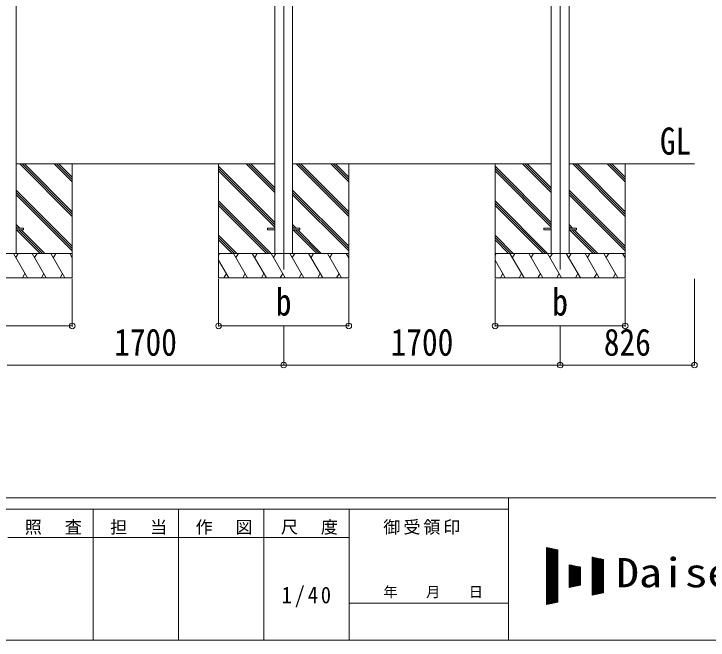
# Model space of a CAD drawing. Units: millimetres at full size. Extents: x -9783 to 9892, y -6828 to 6752.
# Drawn here: x 3244 to 7513, y -6828 to -2978 of the extents above; entities that cross this region are included whole.
import ezdxf
from ezdxf.enums import TextEntityAlignment as Align

# ---------------------------------------------------------------- set-up
doc = ezdxf.new("R2010")
doc.units = ezdxf.units.MM
doc.header["$LTSCALE"] = 35
doc.header["$PDMODE"] = 32
doc.header["$PDSIZE"] = 35
for name, color, linetype, lineweight in [('0-0_0', 7, 'Continuous', 9), ('0-1_本体', 4, 'Continuous', 9), ('0-2_部品', 7, 'Continuous', 9), ('0-8_PARTS2', 2, 'Continuous', 9), ('0-A_寸法', 6, 'Continuous', 9), ('F-0_240', 7, 'Continuous', 9)]:
    doc.layers.add(name, color=color, linetype=linetype, lineweight=lineweight)
doc.styles.add('ＭＳ ゴシック', font='')
doc.styles.get('ＭＳ ゴシック').set_extended_font_data('MS Gothic')

msp = doc.modelspace()

# ---------------------------------------------------------------- linework, layer by layer
at = {"layer": '0-0_0'}
for p, q in [((4847.84, -3900.47), (3257.84, -3900.47)), ((3602.84, -4222.93), (3280.37, -3900.47)), ((3602.84, -4208.78), (3294.51, -3900.47)), ((3602.84, -4194.64), (3308.66, -3900.47)), ((3602.84, -4010.8), (3492.5, -3900.47)), ((3602.84, -3996.65), (3506.65, -3900.47)), ((3602.84, -3982.51), (3520.79, -3900.47)), ((3602.84, -3900.47), (3602.84, -4600.46)), ((4502.84, -3900.47), (4502.84, -4600.46)), ((4847.84, -4260.14), (4502.84, -3915.14)), ((4847.84, -4076.3), (4672, -3900.47)), ((4847.84, -4062.15), (4686.15, -3900.47)), ((4847.84, -4048.01), (4700.29, -3900.47)), ((6547.84, -3900.47), (4957.84, -3900.47)), ((5302.84, -4222.93), (4980.37, -3900.47)), ((5302.84, -4208.78), (4994.51, -3900.47)), ((5302.84, -4194.64), (5008.66, -3900.47)), ((5302.84, -4010.8), (5192.5, -3900.47)), ((5302.84, -3996.65), (5206.65, -3900.47)), ((5302.84, -3982.51), (5220.79, -3900.47)), ((5302.84, -3900.47), (5302.84, -4600.46)), ((6202.84, -3900.47), (6202.84, -4600.46)), ((6547.84, -4260.14), (6202.84, -3915.14)), ((6547.84, -4076.3), (6372, -3900.47)), ((6547.84, -4062.15), (6386.15, -3900.47)), ((6547.84, -4048.01), (6400.29, -3900.47)), ((7428.84, -3900.47), (6657.84, -3900.47)), ((7002.84, -4222.93), (6680.37, -3900.47)), ((7002.84, -4208.78), (6694.51, -3900.47)), ((7002.84, -4194.64), (6708.66, -3900.47)), ((7002.84, -4010.8), (6892.5, -3900.47)), ((7002.84, -3996.65), (6906.65, -3900.47)), ((7002.84, -3982.51), (6920.79, -3900.47)), ((7002.84, -3900.47), (7002.84, -4600.46)), ((4847.84, -4274.28), (4502.84, -3929.29)), ((4847.84, -4288.43), (4502.84, -3943.43)), ((6547.84, -4274.28), (6202.84, -3929.29)), ((6547.84, -4288.43), (6202.84, -3943.43)), ((3602.84, -4406.77), (3257.84, -4061.78)), ((3602.84, -4420.92), (3257.84, -4075.92)), ((3602.84, -4435.06), (3257.84, -4090.06)), ((5302.84, -4406.77), (4957.84, -4061.78)), ((5302.84, -4420.92), (4957.84, -4075.92)), ((5302.84, -4435.06), (4957.84, -4090.06)), ((7002.84, -4406.77), (6657.84, -4061.78)), ((7002.84, -4420.92), (6657.84, -4075.92)), ((7002.84, -4435.06), (6657.84, -4090.06)), ((4826.03, -4450.46), (4502.84, -4127.28)), ((6526.03, -4450.46), (6202.84, -4127.28)), ((4811.89, -4450.46), (4502.84, -4141.42)), ((4797.74, -4450.46), (4502.84, -4155.56)), ((6511.89, -4450.46), (6202.84, -4141.42)), ((6497.74, -4450.46), (6202.84, -4155.56)), ((3279.89, -4295.97), (3257.84, -4273.91)), ((3265.75, -4295.97), (3257.84, -4288.05)), ((3406.11, -4450.46), (3260.61, -4304.97)), ((3420.25, -4450.46), (3274.75, -4304.97)), ((3434.39, -4450.46), (3288.89, -4304.97)), ((4979.89, -4295.97), (4957.84, -4273.91)), ((4965.75, -4295.97), (4957.84, -4288.05)), ((5106.11, -4450.46), (4960.61, -4304.97)), ((5120.25, -4450.46), (4974.75, -4304.97)), ((5134.39, -4450.46), (4988.89, -4304.97)), ((6679.89, -4295.97), (6657.84, -4273.91)), ((6665.75, -4295.97), (6657.84, -4288.05)), ((6806.11, -4450.46), (6660.61, -4304.97)), ((6820.25, -4450.46), (6674.75, -4304.97)), ((6834.39, -4450.46), (6688.89, -4304.97)), ((4613.89, -4450.46), (4502.84, -4339.41)), ((4599.75, -4450.46), (4502.84, -4353.55)), ((6313.89, -4450.46), (6202.84, -4339.41)), ((6299.75, -4450.46), (6202.84, -4353.55)), ((4585.61, -4450.46), (4502.84, -4367.69)), ((6285.61, -4450.46), (6202.84, -4367.69)), ((2802.84, -4450.46), (3602.84, -4450.46)), ((3327.15, -4600.46), (3240.55, -4450.46)), ((3255.55, -4476.45), (3270.55, -4450.46)), ((3442.62, -4600.46), (3356.02, -4450.46)), ((3371.02, -4476.45), (3386.02, -4450.46)), ((3558.09, -4600.46), (3471.49, -4450.46)), ((3486.49, -4476.45), (3501.49, -4450.46)), ((3602.84, -4477.97), (3586.96, -4450.46)), ((4502.84, -4450.46), (5302.84, -4450.46)), ((4508.67, -4450.46), (4502.84, -4460.56)), ((4680.74, -4600.46), (4594.14, -4450.46)), ((4624.14, -4450.46), (4609.14, -4476.45)), ((4796.21, -4600.46), (4709.61, -4450.46)), ((4724.61, -4476.45), (4739.61, -4450.46)), ((4911.68, -4600.46), (4825.08, -4450.46)), ((4840.08, -4476.45), (4855.08, -4450.46)), ((5027.15, -4600.46), (4940.55, -4450.46)), ((4955.55, -4476.45), (4970.55, -4450.46)), ((5142.62, -4600.46), (5056.02, -4450.46)), ((5071.02, -4476.45), (5086.02, -4450.46)), ((5258.09, -4600.46), (5171.49, -4450.46)), ((5186.49, -4476.45), (5201.49, -4450.46)), ((5302.84, -4477.97), (5286.96, -4450.46)), ((6202.84, -4450.46), (7002.84, -4450.46)), ((6208.67, -4450.46), (6202.84, -4460.56)), ((6380.74, -4600.46), (6294.14, -4450.46)), ((6324.14, -4450.46), (6309.14, -4476.45)), ((6496.21, -4600.46), (6409.61, -4450.46)), ((6424.61, -4476.45), (6439.61, -4450.46)), ((6611.68, -4600.46), (6525.08, -4450.46)), ((6540.08, -4476.45), (6555.08, -4450.46)), ((6727.15, -4600.46), (6640.55, -4450.46)), ((6655.55, -4476.45), (6670.55, -4450.46)), ((6842.62, -4600.46), (6756.02, -4450.46)), ((6771.02, -4476.45), (6786.02, -4450.46)), ((6958.09, -4600.46), (6871.49, -4450.46)), ((6886.49, -4476.45), (6901.49, -4450.46)), ((7002.84, -4477.97), (6986.96, -4450.46)), ((4565.27, -4600.46), (4502.84, -4492.33)), ((6265.27, -4600.46), (6202.84, -4492.33)), ((3602.84, -4600.46), (2802.84, -4600.46)), ((3312.15, -4574.48), (3297.15, -4600.46)), ((3427.62, -4574.48), (3412.62, -4600.46)), ((3543.09, -4574.49), (3528.09, -4600.46)), ((5302.84, -4600.46), (4502.84, -4600.46)), ((4550.27, -4574.49), (4535.27, -4600.46)), ((4665.74, -4574.49), (4650.74, -4600.46)), ((4781.21, -4574.48), (4766.21, -4600.46)), ((4896.68, -4574.48), (4881.68, -4600.46)), ((5012.15, -4574.48), (4997.15, -4600.46)), ((5127.62, -4574.48), (5112.62, -4600.46)), ((5243.09, -4574.49), (5228.09, -4600.46)), ((7002.84, -4600.46), (6202.84, -4600.46)), ((6250.27, -4574.49), (6235.27, -4600.46)), ((6365.74, -4574.49), (6350.74, -4600.46)), ((6481.21, -4574.48), (6466.21, -4600.46)), ((6596.68, -4574.48), (6581.68, -4600.46)), ((6712.15, -4574.48), (6697.15, -4600.46)), ((6827.62, -4574.48), (6812.62, -4600.46)), ((6943.09, -4574.49), (6928.09, -4600.46))]:
    msp.add_line(p, q, dxfattribs=at)
at = {"layer": '0-1_本体'}
for p, q in [((3257.84, -970.47), (3257.84, -4450.46)), ((4847.84, -970.47), (4847.84, -4450.46)), ((4957.84, -970.47), (4957.84, -4450.46)), ((6547.84, -970.47), (6547.84, -4450.46)), ((6657.84, -970.47), (6657.84, -4450.46))]:
    msp.add_line(p, q, dxfattribs=at)
at = {"layer": '0-2_部品', "color": 4}
for p, q in [((3257.84, -4295.97), (3302.84, -4295.97)), ((3257.84, -4304.97), (3302.84, -4304.97)), ((3302.84, -4295.97), (3302.84, -4304.97)), ((4802.84, -4295.97), (4802.84, -4304.97)), ((4802.84, -4295.97), (4847.84, -4295.97)), ((4802.84, -4304.97), (4847.84, -4304.97)), ((4957.84, -4295.97), (5002.84, -4295.97)), ((4957.84, -4304.97), (5002.84, -4304.97)), ((5002.84, -4295.97), (5002.84, -4304.97)), ((6502.84, -4295.97), (6502.84, -4304.97)), ((6502.84, -4295.97), (6547.84, -4295.97)), ((6502.84, -4304.97), (6547.84, -4304.97)), ((6657.84, -4295.97), (6702.84, -4295.97)), ((6657.84, -4304.97), (6702.84, -4304.97)), ((6702.84, -4295.97), (6702.84, -4304.97))]:
    msp.add_line(p, q, dxfattribs=at)
at = {"layer": '0-8_PARTS2'}
for p, q in [((4902.84, -1004.33), (4902.84, -4550.46)), ((6602.84, -1004.33), (6602.84, -4550.46))]:
    msp.add_line(p, q, dxfattribs=at)
at = {"layer": '0-A_寸法'}
for p, q in [((3602.84, -4896.85), (3602.84, -4607.88)), ((4502.84, -4896.85), (4502.84, -4607.88)), ((5302.84, -4896.85), (5302.84, -4607.88)), ((6202.84, -4896.85), (6202.84, -4607.88)), ((7002.84, -4896.85), (7002.84, -4607.88)), ((7428.84, -5136.83), (7428.84, -4607.88)), ((3602.84, -4896.85), (2802.84, -4896.85)), ((5302.84, -4896.85), (4502.84, -4896.85)), ((4902.84, -5136.83), (4902.84, -4896.85)), ((7002.84, -4896.85), (6202.84, -4896.85)), ((6602.84, -5136.83), (6602.84, -4896.85)), ((3202.84, -5136.83), (4902.84, -5136.83)), ((6602.84, -5136.83), (4902.84, -5136.83)), ((7428.84, -5136.83), (6602.84, -5136.83))]:
    msp.add_line(p, q, dxfattribs=at)
for p in [(3602.84, -4896.85), (4502.84, -4896.85), (5302.84, -4896.85), (6202.84, -4896.85), (7002.84, -4896.85), (4902.84, -5136.83), (6602.84, -5136.83), (7428.84, -5136.83)]:
    msp.add_point(p, dxfattribs=at)
at = {"layer": 'F-0_240', "color": 5}
for p, q in [((-9783.03, -5953.1), (9396.97, -5953.1)), ((6285.75, -5953.1), (6285.75, -6828.1)), ((-9783.03, -6023.1), (6285.75, -6023.1)), ((3730.75, -6023.1), (3730.75, -6828.1)), ((4255.75, -6023.1), (4255.75, -6828.1)), ((4780.75, -6023.1), (4780.75, -6828.1)), ((5305.75, -6023.1), (5305.75, -6828.1)), ((3205.75, -6198.1), (5305.75, -6198.1)), ((5305.75, -6600.6), (6285.75, -6600.6)), ((-9783.03, -6828.1), (9396.97, -6828.1))]:
    msp.add_line(p, q, dxfattribs=at)
at = {"layer": 'F-0_240'}
for p, q in [((6519.04, -6259.47), (6589.04, -6274.05)), ((6519.04, -6259.47), (6519.04, -6609.47)), ((6519.04, -6262.76), (6534.85, -6262.76)), ((6519.04, -6266.26), (6551.65, -6266.26)), ((6519.04, -6269.76), (6568.45, -6269.76)), ((6519.04, -6273.26), (6585.25, -6273.26)), ((6521.12, -6609.03), (6521.12, -6259.9)), ((6524.62, -6608.3), (6524.62, -6260.63)), ((6528.12, -6607.58), (6528.12, -6261.36)), ((6531.62, -6606.85), (6531.62, -6262.09)), ((6535.12, -6606.12), (6535.12, -6262.81)), ((6538.62, -6605.39), (6538.62, -6263.54)), ((6542.12, -6604.66), (6542.12, -6264.27)), ((6545.62, -6603.93), (6545.62, -6265)), ((6549.12, -6603.2), (6549.12, -6265.73)), ((6552.62, -6602.47), (6552.62, -6266.46)), ((6556.12, -6601.74), (6556.12, -6267.19)), ((6559.62, -6601.01), (6559.62, -6267.92)), ((6563.12, -6600.28), (6563.12, -6268.65)), ((6566.62, -6599.55), (6566.62, -6269.38)), ((6570.12, -6598.83), (6570.12, -6270.11)), ((6573.62, -6598.1), (6573.62, -6270.84)), ((6577.12, -6597.37), (6577.12, -6271.56)), ((6580.62, -6596.64), (6580.62, -6272.29)), ((6584.12, -6595.91), (6584.12, -6273.02)), ((6587.62, -6595.18), (6587.62, -6273.75)), ((6589.04, -6274.05), (6589.04, -6594.88)), ((6519.04, -6276.76), (6589.04, -6276.76)), ((6519.04, -6280.26), (6589.04, -6280.26)), ((6519.04, -6283.76), (6589.04, -6283.76)), ((6519.04, -6287.26), (6589.04, -6287.26)), ((6519.04, -6290.76), (6589.04, -6290.76)), ((6519.04, -6294.26), (6589.04, -6294.26)), ((6519.04, -6297.76), (6589.04, -6297.76)), ((6519.04, -6301.26), (6589.04, -6301.26)), ((6519.04, -6304.76), (6589.04, -6304.76)), ((6519.04, -6308.26), (6589.04, -6308.26)), ((6519.04, -6311.76), (6589.04, -6311.76)), ((6519.04, -6315.26), (6589.04, -6315.26)), ((6799.04, -6317.8), (6869.04, -6332.38)), ((6799.04, -6317.8), (6799.04, -6551.13)), ((6519.04, -6318.76), (6589.04, -6318.76)), ((6519.04, -6322.26), (6589.04, -6322.26)), ((6519.04, -6325.76), (6589.04, -6325.76)), ((6519.04, -6329.26), (6589.04, -6329.26)), ((6519.04, -6332.76), (6589.04, -6332.76)), ((6519.04, -6336.26), (6589.04, -6336.26)), ((6519.04, -6339.76), (6589.04, -6339.76)), ((6519.04, -6343.26), (6589.04, -6343.26)), ((6519.04, -6346.76), (6589.04, -6346.76)), ((6519.04, -6350.26), (6589.04, -6350.26)), ((6519.04, -6353.76), (6589.04, -6353.76)), ((6519.04, -6357.26), (6589.04, -6357.26)), ((6519.04, -6360.76), (6589.04, -6360.76)), ((6799.04, -6318.76), (6803.65, -6318.76)), ((6799.04, -6322.26), (6820.45, -6322.26)), ((6799.04, -6325.76), (6837.25, -6325.76)), ((6799.04, -6329.26), (6854.05, -6329.26)), ((6799.04, -6332.76), (6869.04, -6332.76)), ((6799.04, -6336.26), (6869.04, -6336.26)), ((6799.04, -6339.76), (6869.04, -6339.76)), ((6799.04, -6343.26), (6869.04, -6343.26)), ((6799.04, -6346.76), (6869.04, -6346.76)), ((6799.04, -6350.26), (6869.04, -6350.26)), ((6799.04, -6353.76), (6869.04, -6353.76)), ((6799.04, -6357.26), (6869.04, -6357.26)), ((6799.04, -6360.76), (6869.04, -6360.76)), ((6801.12, -6550.7), (6801.12, -6318.23)), ((6804.62, -6549.97), (6804.62, -6318.96)), ((6808.12, -6549.24), (6808.12, -6319.69)), ((6811.62, -6548.51), (6811.62, -6320.42)), ((6815.12, -6547.78), (6815.12, -6321.15)), ((6818.62, -6547.05), (6818.62, -6321.88)), ((6822.12, -6546.33), (6822.12, -6322.61)), ((6825.62, -6545.6), (6825.62, -6323.34)), ((6829.12, -6544.87), (6829.12, -6324.06)), ((6832.62, -6544.14), (6832.62, -6324.79)), ((6836.12, -6543.41), (6836.12, -6325.52)), ((6839.62, -6542.68), (6839.62, -6326.25)), ((6843.12, -6541.95), (6843.12, -6326.98)), ((6846.62, -6541.22), (6846.62, -6327.71)), ((6850.12, -6540.49), (6850.12, -6328.44)), ((6853.62, -6539.76), (6853.62, -6329.17)), ((6857.12, -6539.03), (6857.12, -6329.9)), ((6860.62, -6538.3), (6860.62, -6330.63)), ((6864.12, -6537.58), (6864.12, -6331.36)), ((6867.62, -6536.85), (6867.62, -6332.09)), ((6869.04, -6332.38), (6869.04, -6536.55)), ((6519.04, -6364.26), (6589.04, -6364.26)), ((6519.04, -6367.76), (6589.04, -6367.76)), ((6519.04, -6371.26), (6589.04, -6371.26)), ((6519.04, -6374.76), (6589.04, -6374.76)), ((6519.04, -6378.26), (6589.04, -6378.26)), ((6519.04, -6381.76), (6589.04, -6381.76)), ((6519.04, -6385.26), (6589.04, -6385.26)), ((6519.04, -6388.76), (6589.04, -6388.76)), ((6519.04, -6392.26), (6589.04, -6392.26)), ((6519.04, -6395.76), (6589.04, -6395.76)), ((6519.04, -6399.26), (6589.04, -6399.26)), ((6519.04, -6402.76), (6589.04, -6402.76)), ((6659.04, -6364.47), (6729.04, -6379.05)), ((6659.04, -6364.47), (6659.04, -6504.47)), ((6659.04, -6367.76), (6674.85, -6367.76)), ((6659.04, -6371.26), (6691.65, -6371.26)), ((6659.04, -6374.76), (6708.45, -6374.76)), ((6659.04, -6378.26), (6725.25, -6378.26)), ((6659.04, -6381.76), (6729.04, -6381.76)), ((6659.04, -6385.26), (6729.04, -6385.26)), ((6659.04, -6388.76), (6729.04, -6388.76)), ((6659.04, -6392.26), (6729.04, -6392.26)), ((6659.04, -6395.76), (6729.04, -6395.76)), ((6659.04, -6399.26), (6729.04, -6399.26)), ((6659.04, -6402.76), (6729.04, -6402.76)), ((6661.12, -6504.03), (6661.12, -6364.9)), ((6664.62, -6503.3), (6664.62, -6365.63)), ((6668.12, -6502.58), (6668.12, -6366.36)), ((6671.62, -6501.85), (6671.62, -6367.09)), ((6675.12, -6501.12), (6675.12, -6367.81)), ((6678.62, -6500.39), (6678.62, -6368.54)), ((6682.12, -6499.66), (6682.12, -6369.27)), ((6685.62, -6498.93), (6685.62, -6370)), ((6689.12, -6498.2), (6689.12, -6370.73)), ((6692.62, -6497.47), (6692.62, -6371.46)), ((6696.12, -6496.74), (6696.12, -6372.19)), ((6699.62, -6496.01), (6699.62, -6372.92)), ((6703.12, -6495.28), (6703.12, -6373.65)), ((6706.62, -6494.55), (6706.62, -6374.38)), ((6710.12, -6493.83), (6710.12, -6375.11)), ((6713.62, -6493.1), (6713.62, -6375.84)), ((6717.12, -6492.37), (6717.12, -6376.56)), ((6720.62, -6491.64), (6720.62, -6377.29)), ((6724.12, -6490.91), (6724.12, -6378.02)), ((6727.62, -6490.18), (6727.62, -6378.75)), ((6729.04, -6379.05), (6729.04, -6489.88)), ((6799.04, -6364.26), (6869.04, -6364.26)), ((6799.04, -6367.76), (6869.04, -6367.76)), ((6799.04, -6371.26), (6869.04, -6371.26)), ((6799.04, -6374.76), (6869.04, -6374.76)), ((6799.04, -6378.26), (6869.04, -6378.26)), ((6799.04, -6381.76), (6869.04, -6381.76)), ((6799.04, -6385.26), (6869.04, -6385.26)), ((6799.04, -6388.76), (6869.04, -6388.76)), ((6799.04, -6392.26), (6869.04, -6392.26)), ((6799.04, -6395.76), (6869.04, -6395.76)), ((6799.04, -6399.26), (6869.04, -6399.26)), ((6799.04, -6402.76), (6869.04, -6402.76)), ((6519.04, -6406.26), (6589.04, -6406.26)), ((6519.04, -6409.76), (6589.04, -6409.76)), ((6519.04, -6413.26), (6589.04, -6413.26)), ((6519.04, -6416.76), (6589.04, -6416.76)), ((6519.04, -6420.26), (6589.04, -6420.26)), ((6519.04, -6423.76), (6589.04, -6423.76)), ((6519.04, -6427.26), (6589.04, -6427.26)), ((6519.04, -6430.76), (6589.04, -6430.76)), ((6519.04, -6434.26), (6589.04, -6434.26)), ((6519.04, -6437.76), (6589.04, -6437.76)), ((6519.04, -6441.26), (6589.04, -6441.26)), ((6519.04, -6444.76), (6589.04, -6444.76)), ((6659.04, -6406.26), (6729.04, -6406.26)), ((6659.04, -6409.76), (6729.04, -6409.76)), ((6659.04, -6413.26), (6729.04, -6413.26)), ((6659.04, -6416.76), (6729.04, -6416.76)), ((6659.04, -6420.26), (6729.04, -6420.26)), ((6659.04, -6423.76), (6729.04, -6423.76)), ((6659.04, -6427.26), (6729.04, -6427.26)), ((6659.04, -6430.76), (6729.04, -6430.76)), ((6659.04, -6434.26), (6729.04, -6434.26)), ((6659.04, -6437.76), (6729.04, -6437.76)), ((6659.04, -6441.26), (6729.04, -6441.26)), ((6659.04, -6444.76), (6729.04, -6444.76)), ((6799.04, -6406.26), (6869.04, -6406.26)), ((6799.04, -6409.76), (6869.04, -6409.76)), ((6799.04, -6413.26), (6869.04, -6413.26)), ((6799.04, -6416.76), (6869.04, -6416.76)), ((6799.04, -6420.26), (6869.04, -6420.26)), ((6799.04, -6423.76), (6869.04, -6423.76)), ((6799.04, -6427.26), (6869.04, -6427.26)), ((6799.04, -6430.76), (6869.04, -6430.76)), ((6799.04, -6434.26), (6869.04, -6434.26)), ((6799.04, -6437.76), (6869.04, -6437.76)), ((6799.04, -6441.26), (6869.04, -6441.26)), ((6799.04, -6444.76), (6869.04, -6444.76)), ((6519.04, -6448.26), (6589.04, -6448.26)), ((6519.04, -6451.76), (6589.04, -6451.76)), ((6519.04, -6455.26), (6589.04, -6455.26)), ((6519.04, -6458.76), (6589.04, -6458.76)), ((6519.04, -6462.26), (6589.04, -6462.26)), ((6519.04, -6465.76), (6589.04, -6465.76)), ((6519.04, -6469.26), (6589.04, -6469.26)), ((6519.04, -6472.76), (6589.04, -6472.76)), ((6519.04, -6476.26), (6589.04, -6476.26)), ((6519.04, -6479.76), (6589.04, -6479.76)), ((6519.04, -6483.26), (6589.04, -6483.26)), ((6519.04, -6486.76), (6589.04, -6486.76)), ((6659.04, -6448.26), (6729.04, -6448.26)), ((6659.04, -6451.76), (6729.04, -6451.76)), ((6659.04, -6455.26), (6729.04, -6455.26)), ((6659.04, -6458.76), (6729.04, -6458.76)), ((6659.04, -6462.26), (6729.04, -6462.26)), ((6659.04, -6465.76), (6729.04, -6465.76)), ((6659.04, -6469.26), (6729.04, -6469.26)), ((6659.04, -6472.76), (6729.04, -6472.76)), ((6659.04, -6476.26), (6729.04, -6476.26)), ((6659.04, -6479.76), (6729.04, -6479.76)), ((6659.04, -6483.26), (6729.04, -6483.26)), ((6659.04, -6486.76), (6729.04, -6486.76)), ((6799.04, -6448.26), (6869.04, -6448.26)), ((6799.04, -6451.76), (6869.04, -6451.76)), ((6799.04, -6455.26), (6869.04, -6455.26)), ((6799.04, -6458.76), (6869.04, -6458.76)), ((6799.04, -6462.26), (6869.04, -6462.26)), ((6799.04, -6465.76), (6869.04, -6465.76)), ((6799.04, -6469.26), (6869.04, -6469.26)), ((6799.04, -6472.76), (6869.04, -6472.76)), ((6799.04, -6476.26), (6869.04, -6476.26)), ((6799.04, -6479.76), (6869.04, -6479.76)), ((6799.04, -6483.26), (6869.04, -6483.26)), ((6799.04, -6486.76), (6869.04, -6486.76)), ((6519.04, -6490.26), (6589.04, -6490.26)), ((6519.04, -6493.76), (6589.04, -6493.76)), ((6519.04, -6497.26), (6589.04, -6497.26)), ((6519.04, -6500.76), (6589.04, -6500.76)), ((6519.04, -6504.26), (6589.04, -6504.26)), ((6519.04, -6507.76), (6589.04, -6507.76)), ((6519.04, -6511.26), (6589.04, -6511.26)), ((6519.04, -6514.76), (6589.04, -6514.76)), ((6519.04, -6518.26), (6589.04, -6518.26)), ((6519.04, -6521.76), (6589.04, -6521.76)), ((6519.04, -6525.26), (6589.04, -6525.26)), ((6519.04, -6528.76), (6589.04, -6528.76)), ((6659.04, -6504.47), (6729.04, -6489.88)), ((6659.04, -6490.26), (6727.23, -6490.26)), ((6659.04, -6493.76), (6710.43, -6493.76)), ((6659.04, -6497.26), (6693.63, -6497.26)), ((6659.04, -6500.76), (6676.83, -6500.76)), ((6659.04, -6504.26), (6660.03, -6504.26)), ((6799.04, -6490.26), (6869.04, -6490.26)), ((6799.04, -6493.76), (6869.04, -6493.76)), ((6799.04, -6497.26), (6869.04, -6497.26)), ((6799.04, -6500.76), (6869.04, -6500.76)), ((6799.04, -6504.26), (6869.04, -6504.26)), ((6799.04, -6507.76), (6869.04, -6507.76)), ((6799.04, -6511.26), (6869.04, -6511.26)), ((6799.04, -6514.76), (6869.04, -6514.76)), ((6799.04, -6518.26), (6869.04, -6518.26)), ((6799.04, -6521.76), (6869.04, -6521.76)), ((6799.04, -6525.26), (6869.04, -6525.26)), ((6799.04, -6528.76), (6869.04, -6528.76)), ((6519.04, -6532.26), (6589.04, -6532.26)), ((6519.04, -6535.76), (6589.04, -6535.76)), ((6519.04, -6539.26), (6589.04, -6539.26)), ((6519.04, -6542.76), (6589.04, -6542.76)), ((6519.04, -6546.26), (6589.04, -6546.26)), ((6519.04, -6549.76), (6589.04, -6549.76)), ((6519.04, -6553.26), (6589.04, -6553.26)), ((6519.04, -6556.76), (6589.04, -6556.76)), ((6519.04, -6560.26), (6589.04, -6560.26)), ((6519.04, -6563.76), (6589.04, -6563.76)), ((6519.04, -6567.26), (6589.04, -6567.26)), ((6519.04, -6570.76), (6589.04, -6570.76)), ((6519.04, -6574.26), (6589.04, -6574.26)), ((6799.04, -6532.26), (6869.04, -6532.26)), ((6799.04, -6535.76), (6869.04, -6535.76)), ((6869.04, -6536.55), (6799.04, -6551.13)), ((6799.04, -6539.26), (6856.03, -6539.26)), ((6799.04, -6542.76), (6839.23, -6542.76)), ((6799.04, -6546.26), (6822.43, -6546.26)), ((6799.04, -6549.76), (6805.63, -6549.76)), ((6519.04, -6577.76), (6589.04, -6577.76)), ((6519.04, -6581.26), (6589.04, -6581.26)), ((6519.04, -6584.76), (6589.04, -6584.76)), ((6519.04, -6588.26), (6589.04, -6588.26)), ((6519.04, -6591.76), (6589.04, -6591.76)), ((6589.04, -6594.88), (6519.04, -6609.47)), ((6519.04, -6595.26), (6587.23, -6595.26)), ((6519.04, -6598.76), (6570.43, -6598.76)), ((6519.04, -6602.26), (6553.63, -6602.26)), ((6519.04, -6605.76), (6536.83, -6605.76)), ((6519.04, -6609.26), (6520.03, -6609.26))]:
    msp.add_line(p, q, dxfattribs=at)

# ---------------------------------------------------------------- texts
at = {"layer": '0-0_0', "style": 'ＭＳ ゴシック', "width": 0.85}
msp.add_text('GL', height=166.8, dxfattribs=at).set_placement((7216.49, -3893.53), align=Align.BOTTOM_LEFT)
at = {"layer": '0-A_寸法', "color": 7, "style": 'ＭＳ ゴシック', "width": 0.85}
for s, p in [('b', (4854.71, -4882.48)), ('b', (6554.71, -4882.48)), ('1700', (3860.34, -5129.83)), ('1700', (5560.34, -5129.83)), ('826', (6871.46, -5129.83))]:
    msp.add_text(s, height=166.8, dxfattribs=at).set_placement(p, align=Align.BOTTOM_LEFT)
at = {"layer": 'F-0_240', "style": 'ＭＳ ゴシック', "width": 1.15}
msp.add_text('Daisen', height=179.6, dxfattribs=at).set_placement((6947.05, -6556.97), align=Align.BOTTOM_LEFT)
at = {"layer": 'F-0_240', "style": 'ＭＳ ゴシック'}
msp.add_text('年\u3000\u3000月\u3000\u3000日', height=64.15, dxfattribs=at).set_placement((5515.76, -6583.1), align=Align.BOTTOM_LEFT)
at = {"layer": 'F-0_240', "attachment_point": 7, "style": 'ＭＳ ゴシック'}
for s, insert, char_height in [('\\T1.17;照\u3000査', (3310.76, -6180.6), 76.98), ('\\T1.17;担\u3000当', (3835.76, -6180.6), 76.98), ('\\T1.17;作\u3000図', (4360.75, -6180.6), 76.98), ('\\T1.17;尺\u3000度', (4885.76, -6180.6), 76.98), ('\\T1.17;御受領印', (5515.75, -6180.6), 76.98), ('\\T1.28;\\W0.9;1/40', (4890.13, -6626.85), 102.6)]:
    msp.add_mtext(s, dxfattribs=dict(at, insert=insert, char_height=char_height))

doc.saveas('drawing.dxf')
